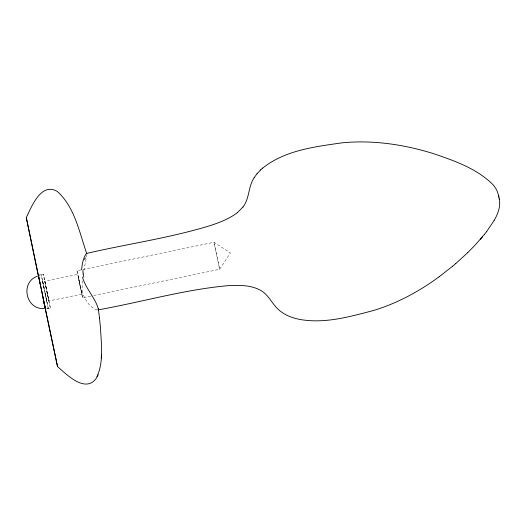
<?xml version="1.0" encoding="UTF-8"?>
<svg xmlns="http://www.w3.org/2000/svg" width="526" height="526" viewBox="0 0 526 526"><rect width="100%" height="100%" fill="white"/><g stroke="black" fill="none" stroke-linecap="round" stroke-linejoin="round"><path stroke-width="0.39" stroke-dasharray="2.63 1.97" d="M86.935 254.466L83.009 275.052M47.202 293.376L43.342 274.184L39.115 275.065M46.051 287.584L44.809 281.239L77.763 274.394L78.657 278.412M80.997 289.668L81.859 294.133L48.905 300.977L46.518 289.09M46.847 308.762L50.378 307.999L43.342 274.184M79.426 282.778L77 270.726L214.023 242.256L230.368 252.973L219.644 269.325L214.016 242.249L219.644 269.299L91.439 295.967M90.636 296.131L82.628 297.801L80.616 287.788M82.161 280.779L82.135 290.306M39.18 275.4L41.225 274.611L44.881 291.562M97.284 310.044C89.972 307.776 85.12 300.057 82.727 293.127M46.801 308.519L48.261 308.387L45.328 293.771M77 270.726L79.045 280.24M81.859 294.133L80.577 288.287M44.809 281.239L46.373 288.406M50.378 308.032L46.189 288.248M48.261 308.46L44.605 291.509M82.608 297.755L80.294 286.966M48.898 300.951L47.347 293.81M78.762 278.741L79.321 281.561M44.217 288.439L42.428 280.246L44.677 291.516M79.143 280.555L80.143 285.342M79.61 282.942L80.34 286.302M79.86 284.882L80.478 287.965M45.118 293.633L47.116 302.812L45.775 295.974M79.88 285.112L78.703 279.424M44.868 291.549L45.571 294.895M44.263 289.852L41.225 274.611M80.195 285.75L80.919 289.103M78.624 278.859L77.756 274.414M82.766 293.1A19.14 13.985 -84.3 0 1 82.174 290.293"/><path stroke-width="0.79" d="M44.651 306.165L57.551 366.615C66.394 374.288 85.278 393.658 96.271 378.312C104.069 362.618 101.275 344.168 100.44 327.297L99.473 317.849M81.622 269.891C82.069 264.269 83.055 258.135 86.349 253.486C127.884 243.821 170.444 237.949 211.255 225.286C220.447 222.15 229.717 218.579 237.45 212.563M101.255 357.989L101.433 354.629M38.424 276.479L26.3 217.652C31.396 207.047 41.074 181.786 57.314 191.464C74.87 207.224 79.321 232.453 86.81 253.742M97.961 374.953L97.178 376.662L97.908 375.064M494.078 220.539C497.839 214.121 500.916 206.245 499.24 198.867M254.157 177.729C248.101 186.579 249.653 198.558 242.973 206.994M494.072 220.545L486.511 231.756M254.137 177.749L257.056 173.718M98.066 309.669L98.217 309.413A23.479 4.655 44 0 0 98.401 308.788M484.597 234.201L486.517 231.742M484.604 234.188L475.682 244.505L467.765 252.598M242.986 206.981L237.436 212.576M480.396 239.245L482.566 236.693M257.03 173.744L260.64 169.911M98.079 309.88C141.461 302.174 184.185 289.563 228.205 285.651C238.962 285.125 250.481 284.914 260.252 290.135C268.418 294.442 271.85 303.594 278.464 309.577C284.198 314.877 291.693 317.809 299.261 319.321C324.194 324.023 349.349 316.83 373.322 310.557C397.064 303.417 419.156 291.437 439.098 276.808M467.778 252.585L455.799 263.546M260.613 169.937L262.671 168.096M452.59 266.261L455.818 263.526M452.61 266.241L439.078 276.827M262.645 168.123C285.046 150.206 314.877 146.741 342.314 142.802C372.849 139.837 403.731 144.492 432.937 153.46C454.109 160.647 476.53 168.366 492.75 184.435C495.597 187.552 497.701 191.372 498.543 195.527M37.293 276.255C20.008 282.304 25.761 309.834 44 308.519M26.3 217.652L57.551 366.615M82.483 277.163C85.705 288.636 94.923 297.394 98.329 308.729M45.164 307.94L45.44 309.058L38.411 275.21L38.576 276.229M44.934 306.921L44.644 305.599M498.668 196.099L499.286 199.098M498.563 195.6L498.898 197.171M44.105 303.108L44.296 304.002M43.467 300.122L43.691 301.168M43.001 297.92L43.237 299.038M42.323 295.073L42.632 296.559M43.415 300.274L44.184 303.956M39.891 282.863L40.094 283.902M39.325 280.069L39.503 280.943M39.161 279.253L38.878 277.82M98.29 308.302L99.519 318.191M84.462 259.43A24.9 3.038 -66.1 0 1 85.436 257.904M83.805 277.149A20.968 12.782 67.4 0 1 82.898 270.476"/></g></svg>
